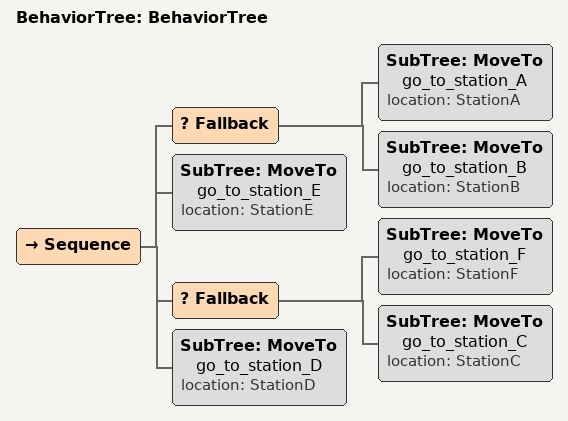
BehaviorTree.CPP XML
<root main_tree_to_execute="BehaviorTree">
        <BehaviorTree ID="BehaviorTree">
            <Sequence>
                <Fallback>
                    <SubTree ID="MoveTo" name="go_to_station_A" location="StationA"/>
                    <SubTree ID="MoveTo" name="go_to_station_B" location="StationB"/>
                </Fallback>
                <SubTree ID="MoveTo" name="go_to_station_E" location="StationE"/>
                <Fallback>
                    <SubTree ID="MoveTo" name="go_to_station_F" location="StationF"/>
                    <SubTree ID="MoveTo" name="go_to_station_C" location="StationC"/>
                </Fallback>
                <SubTree ID="MoveTo" name="go_to_station_D" location="StationD"/>
            </Sequence>
        </BehaviorTree>
    </root>
